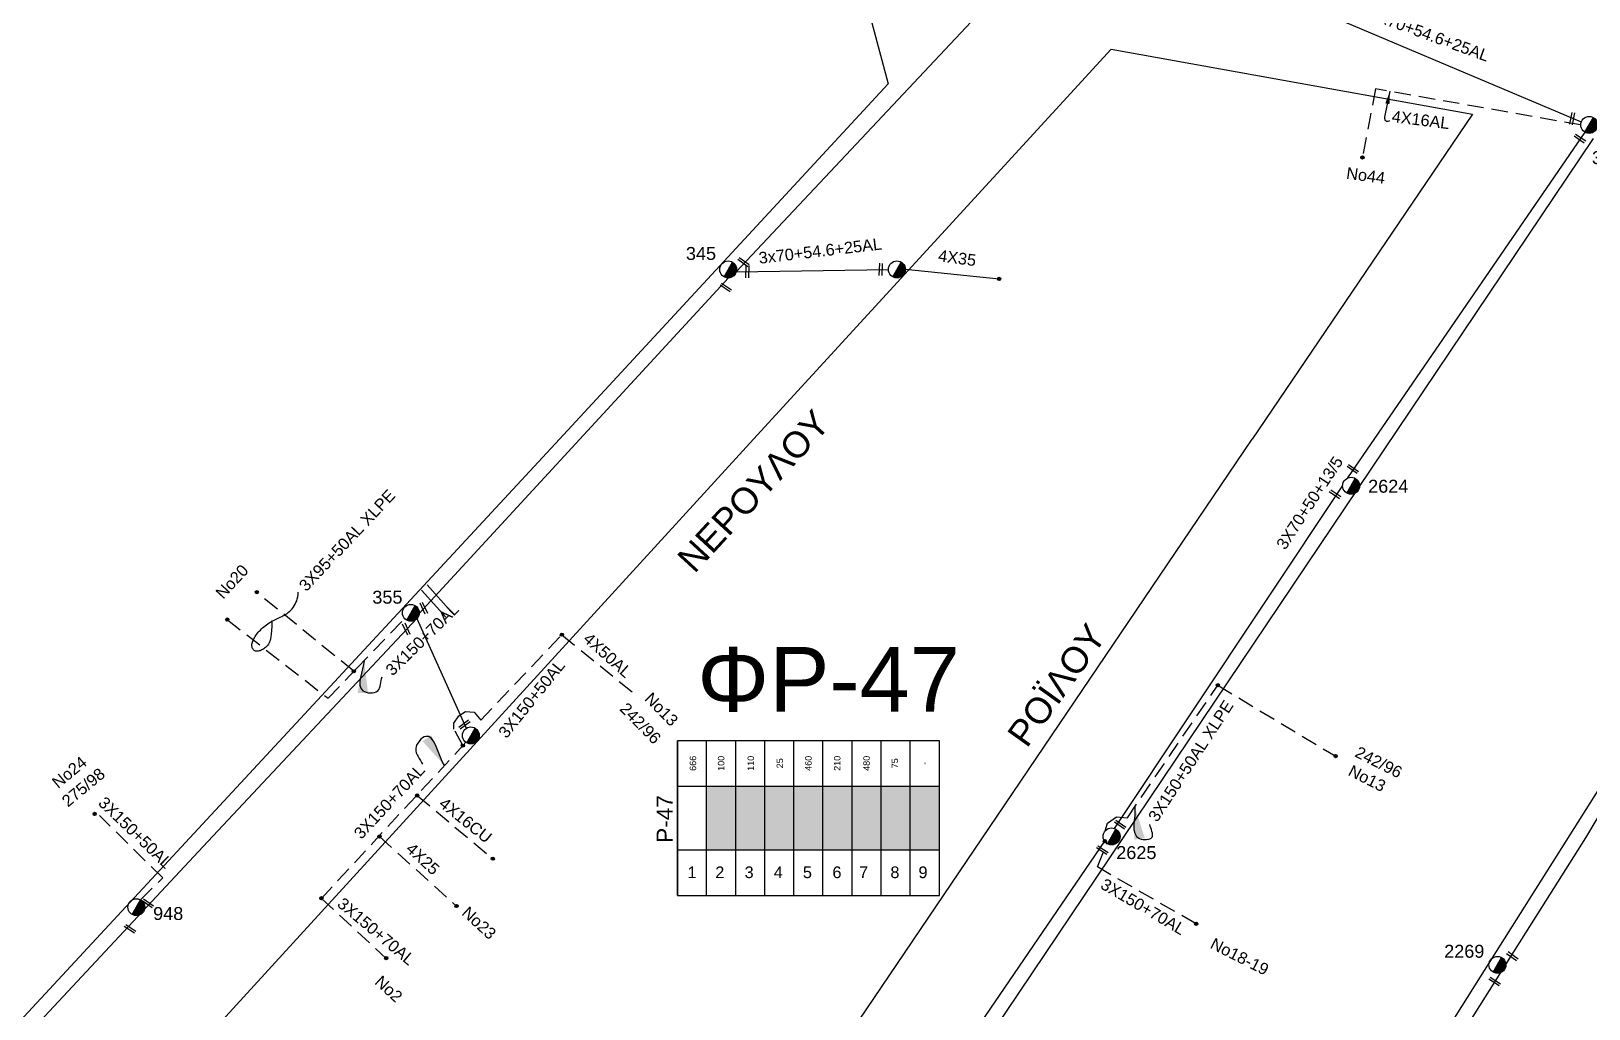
# Model space of a CAD drawing. Header units: millimetres. Extents: x 738 to 2138, y 37 to 533.
# Drawn here: x 1440.7 to 1561.1, y 120.5 to 196.2 of the extents above; entities that cross this region are included whole.
import ezdxf
from ezdxf.enums import TextEntityAlignment as Align

# ---------------------------------------------------------------- set-up
doc = ezdxf.new("R2010")
doc.units = ezdxf.units.MM
doc.linetypes.add('DASHED', pattern=[19.05, 12.7, -6.35])
for name, color, linetype in [('Άγνωστα', 7, 'Continuous'), ('Ασφαλειοκιβώτια Χ.Τ 9 αναχωρήσεων', 7, 'Continuous'), ('Γυμνά εναέρια ΧΤ και ΦΟΠ (3Φ)   4x50+16AL', 7, 'Continuous'), ('Επιγραφές - Σχήματα', 7, 'Continuous'), ('Καλώδια ΧΤ   3x150+50AL', 7, 'DASHED'), ('Καλώδια ΧΤ   3x150+50AL XLPE', 7, 'DASHED'), ('Καλώδια ΧΤ   3x150+70 AL', 7, 'DASHED'), ('Καλώδια ΧΤ   3x95+50 AL XLPE', 7, 'DASHED'), ('Μηχανική τομή', 7, 'Continuous'), ('Στύλος ΦΜ', 7, 'Continuous'), ('Στύλος ΦΜ @ 1', 7, 'Continuous'), ('Συνδέσεις', 7, 'Continuous'), ('Συνεστραμμένα ΧΤ   3x70+54.6+25 AL', 7, 'SYN_LINE'), ('Τομή', 7, 'Continuous'), ('Υπόβαθρο ΔΕΗ', 7, 'Continuous'), ('Υπόγεια καλώδια Παροχών ΧΤ   4x16AL', 7, 'DASHED'), ('Υπόγεια καλώδια Παροχών ΧΤ   4x16CU', 7, 'DASHED'), ('Υπόγεια καλώδια Παροχών ΧΤ   4x25', 7, 'DASHED'), ('Υπόγεια καλώδια Παροχών ΧΤ   4x50AL', 7, 'DASHED')]:
    doc.layers.add(name, color=color, linetype=linetype)
doc.styles.add('arial', font='arial.ttf')
doc.styles.get("Standard").update_dxf_attribs({"font": 'arial.ttf'})
doc.linetypes.add('SYN_LINE', pattern='A,0.5,-0.0001,["/\\/\\/\\/",Standard,S=0.1,R=0,X=0,Y=-0.05],-0.25', length=0.7501)
doc.dimstyles.new('ISO-25', dxfattribs={"dimtxt": 2.5, "dimasz": 2.5, "dimexe": 1.25, "dimexo": 0.625, "dimtad": 1, "dimtxsty": 'Standard', "dimcen": 2.5, "dimadec": 0, "dimazin": 0, "dimtfac": 1, "dimtmove": 0, "dimatfit": 3, "dimfxl": 1, "dimarcsym": 0})

# ---------------------------------------------------------------- blocks, each defined once
blk = doc.blocks.new('ΥΠΑΡΧΩΝ ΤΣΙΜΕΝΤΕΝΙΟΣ ΣΤΥΛΟΣ')
at = {"layer": 'Στύλος ΦΜ'}
blk.add_hatch(color=7, dxfattribs=at).paths.add_polyline_path([(-1.29, -2.28, 0.574793), (2.62, 0, 0.268822), (1.3, 2.27)])
blk.add_line((-1.29, -2.28), (1.3, 2.27), dxfattribs=at)
blk.add_circle((0, 0), 2.62, dxfattribs=at)
at = {"layer": 'Στύλος ΦΜ', "flags": 4}
for tag, p in [('ΑΡΙΘΜΟΣ', (-4.68, 8.05)), ('ΤΥΠΟΣ', (-4.91, 3.03))]:
    blk.add_attdef(tag, p, '', height=4, dxfattribs=at)
blk = doc.blocks.new('ΜΗΧΑΝΙΚΗ ΤΟΜΗ')
at = {"layer": 'Μηχανική τομή', "ltscale": 40}
for p, q in [((-1.89, 0.78), (1.89, 0.78)), ((1.89, 0), (-1.89, 0))]:
    blk.add_line(p, q, dxfattribs=at)
blk = doc.blocks.new('_ΣΥΝΔΕΣΗ')
at = {"layer": 'Συνδέσεις', "linetype": 'SYN_LINE', "ltscale": 40}
blk.add_hatch(color=256, dxfattribs=at).paths.add_polyline_path([(-116.75, 2339.64, 1), (-117.75, 2339.64, 1)])
at = {"layer": 'Συνδέσεις'}
blk.add_circle((-117.25, 2339.64), 0.5, dxfattribs=at)
blk = doc.blocks.new('ΤΟΜΗ')
at = {"layer": 'Τομή', "ltscale": 40}
for p, q in [((-5.68, 0), (5.68, 0)), ((5.68, -2.33), (-5.68, -2.33))]:
    blk.add_line(p, q, dxfattribs=at)
blk = doc.blocks.new('ΑΣΦΑΛΕΙΟΚΙΒΩΤΙΟ ΥΠΟΣΤΑΘΜΟΥ 9 ΑΝΑΧΩΡΗΣΕΩΝ')
at = {"layer": 'Ασφαλειοκιβώτια Χ.Τ 9 αναχωρήσεων', "ltscale": 40}
for p, q in [((-23.8, 40.36), (24.02, 40.36)), ((-9.72, 40.36), (-9.72, -40.64)), ((9.94, 40.36), (9.94, -40.64)), ((-23.8, 31.36), (24.02, 31.36)), ((-23.8, 22.36), (24.02, 22.36)), ((-23.8, 13.36), (24.02, 13.36)), ((-23.8, 4.36), (24.02, 4.36)), ((-23.8, -4.64), (24.02, -4.64)), ((-23.8, -13.64), (24.02, -13.64)), ((-23.8, -22.64), (24.02, -22.64)), ((-23.8, -31.64), (24.02, -31.64))]:
    blk.add_line(p, q, dxfattribs=at)
at = {"layer": 'Ασφαλειοκιβώτια Χ.Τ 9 αναχωρήσεων'}
blk.add_lwpolyline([(-23.8, -40.64), (24.02, -40.64), (24.02, 40.36), (-23.8, 40.36)], close=True, dxfattribs=at)
for s, p in [('1', (-18.45, 37.24)), ('2', (-18.45, 28.67)), ('3', (-18.45, 19.6)), ('4', (-18.45, 10.58)), ('5', (-18.45, 1.57)), ('6', (-18.45, -7.57)), ('7', (-18.45, -15.81)), ('8', (-18.45, -25.5)), ('9', (-18.45, -34.19))]:
    blk.add_text(s, height=3.6, rotation=270, dxfattribs=at).set_placement(p)
at = {"layer": 'Ασφαλειοκιβώτια Χ.Τ 9 αναχωρήσεων', "ltscale": 40}
for tag, height, p in [('ΟΝΟΜΑ', 5, (-0.16, 44.31)), ('ΚΕΙΜΕΝΟ 1', 2, (17.06, 35.59)), ('ΚΕΙΜΕΝΟ 2', 2, (17.06, 26.88)), ('ΚΕΙΜΕΝΟ 3', 2, (17.06, 17.69)), ('ΚΕΙΜΕΝΟ 4', 2, (17.06, 8.71)), ('ΚΕΙΜΕΝΟ 5', 2, (17.06, -0.13)), ('ΚΕΙΜΕΝΟ 6', 2, (17.06, -9.05)), ('ΚΕΙΜΕΝΟ 7', 2, (17.06, -18.13)), ('ΚΕΙΜΕΝΟ 8', 2, (17.06, -26.85)), ('ΚΕΙΜΕΝΟ 9', 2, (17.06, -35.99)), ('ΣΧ', 2, (-0.1, -42.64))]:
    blk.add_attdef(tag, text='', height=height, dxfattribs=at).set_placement(p, align=Align.MIDDLE_CENTER)

msp = doc.modelspace()

# ---------------------------------------------------------------- hatches: boundary and pattern name
at = {"layer": 'Καλώδια ΧΤ   3x150+50AL'}
msp.add_hatch(color=62, dxfattribs=at).paths.add_polyline_path([(1510.9, 137.76), (1508.65, 137.76), (1508.65, 132.85), (1510.9, 132.85)])
at = {"layer": 'Καλώδια ΧΤ   3x150+50AL XLPE'}
msp.add_hatch(color=30, dxfattribs=at).paths.add_polyline_path([(1508.65, 137.76), (1506.4, 137.76), (1506.4, 132.85), (1508.65, 132.85)])
at = {"layer": 'Καλώδια ΧΤ   3x150+70 AL'}
for color, points in [(6, [(1495.15, 137.76), (1492.9, 137.76), (1492.9, 132.85), (1495.15, 132.85)]), (2, [(1497.4, 137.76), (1495.15, 137.76), (1495.15, 132.85), (1497.4, 132.85)]), (173, [(1499.65, 137.76), (1497.4, 137.76), (1497.4, 132.85), (1499.65, 132.85)]), (151, [(1501.9, 137.76), (1499.65, 137.76), (1499.65, 132.85), (1501.9, 132.85)]), (27, [(1504.15, 137.76), (1501.9, 137.76), (1501.9, 132.85), (1504.15, 132.85)]), (1, [(1506.4, 137.76), (1504.15, 137.76), (1504.15, 132.85), (1506.4, 132.85)])]:
    msp.add_hatch(color=color, dxfattribs=at).paths.add_polyline_path(points)

# ---------------------------------------------------------------- linework, layer by layer
at = {"layer": 'Άγνωστα', "color": 27}
msp.add_lwpolyline([(1560.82, 188.33), (1542.47, 161.6)], dxfattribs=at)
at = {"layer": 'Άγνωστα', "color": 62}
msp.add_lwpolyline([(1508.28, 177.75), (1515.52, 176.99)], dxfattribs=at)
at = {"layer": 'Άγνωστα', "color": 27, "ltscale": 0.1}
for points in [[(1542.08, 161.01), (1542.08, 161.01), (1524.43, 134.5), (1524.43, 134.5)], [(1493.6, 89.6), (1510.07, 113.55), (1523.69, 133.51)]]:
    msp.add_lwpolyline(points, dxfattribs=at)
at = {"layer": 'Άγνωστα', "color": 151, "ltscale": 0.1}
msp.add_lwpolyline([(1470.49, 150.73), (1474.32, 142.24)], dxfattribs=at)
at = {"layer": 'Γυμνά εναέρια ΧΤ και ΦΟΠ (3Φ)   4x50+16AL', "color": 62}
msp.add_lwpolyline([(1520.23, 204.2), (1495.19, 177.53), (1495, 177.23), (1494.77, 177.1), (1494.6, 177.07), (1470.68, 151.11)], dxfattribs=at)
at = {"layer": 'Γυμνά εναέρια ΧΤ και ΦΟΠ (3Φ)   4x50+16AL', "color": 151, "ltscale": 0.1}
msp.add_lwpolyline([(1433.53, 111.46), (1441.35, 119.56), (1453.98, 133.1), (1470.49, 150.73)], dxfattribs=at)
at = {"layer": 'Γυμνά εναέρια ΧΤ και ΦΟΠ (3Φ)   4x50+16AL', "color": 1, "ltscale": 0.1}
for points in [[(1554.72, 123.97), (1560.89, 133.76), (1566.08, 142.45)], [(1536.53, 81.11), (1544.75, 108.17), (1554.32, 123.35)]]:
    msp.add_lwpolyline(points, dxfattribs=at)
at = {"layer": 'Επιγραφές - Σχήματα'}
for points in [[(1545.33, 189.49), (1545.33, 189.44), (1545.33, 189.39), (1545.34, 189.35), (1545.35, 189.31), (1545.36, 189.28), (1545.38, 189.26), (1545.39, 189.24), (1545.42, 189.22), (1545.44, 189.21), (1545.46, 189.2), (1545.49, 189.19), (1545.53, 189.19), (1545.57, 189.19), (1545.62, 189.2), (1545.68, 189.21), (1545.75, 189.23)], [(1459.29, 150.58), (1459.27, 150.15), (1459.25, 149.81), (1459.23, 149.53), (1459.2, 149.32), (1459.17, 149.15), (1459.14, 149.03), (1459.1, 148.92), (1459.06, 148.84), (1459.01, 148.76), (1458.96, 148.68), (1458.91, 148.61), (1458.85, 148.55), (1458.79, 148.49), (1458.72, 148.44), (1458.66, 148.39), (1458.59, 148.34), (1458.51, 148.3), (1458.44, 148.27), (1458.37, 148.24), (1458.29, 148.22), (1458.22, 148.2), (1458.15, 148.2), (1458.09, 148.2), (1458.02, 148.21), (1457.97, 148.23), (1457.91, 148.27), (1457.87, 148.31), (1457.83, 148.35), (1457.79, 148.41), (1457.77, 148.47), (1457.75, 148.54), (1457.74, 148.6), (1457.74, 148.68), (1457.74, 148.75), (1457.76, 148.83), (1457.78, 148.91), (1457.81, 148.99), (1457.84, 149.07), (1457.88, 149.16), (1457.93, 149.24), (1457.98, 149.33), (1458.04, 149.41), (1458.1, 149.5), (1458.16, 149.59), (1458.23, 149.67), (1458.31, 149.76), (1458.39, 149.84), (1458.48, 149.93), (1458.57, 150.01), (1458.66, 150.09), (1458.76, 150.17), (1458.86, 150.25), (1458.97, 150.32), (1459.07, 150.39), (1459.18, 150.46), (1459.29, 150.52), (1459.4, 150.58), (1459.5, 150.64), (1459.61, 150.69), (1459.72, 150.74), (1459.82, 150.79), (1459.93, 150.84), (1460.04, 150.89), (1460.14, 150.94), (1460.25, 151), (1460.35, 151.06), (1460.46, 151.13), (1460.56, 151.21), (1460.66, 151.29), (1460.75, 151.38), (1460.84, 151.47), (1460.93, 151.58), (1461.01, 151.7), (1461.08, 151.83), (1461.14, 151.96), (1461.2, 152.11), (1461.24, 152.26), (1461.28, 152.42), (1461.31, 152.59), (1461.32, 152.77)]]:
    msp.add_lwpolyline(points, dxfattribs=at)
at = {"layer": 'Καλώδια ΧΤ   3x150+50AL', "color": 133, "ltscale": 0.1}
msp.add_lwpolyline([(1474.05, 140.9), (1473.36, 142.18), (1473.35, 142.64), (1473.74, 143.2), (1474.25, 143.53), (1474.92, 143.5), (1475.43, 142.86), (1481.71, 149.47)], dxfattribs=at)
at = {"layer": 'Καλώδια ΧΤ   3x150+50AL', "color": 154, "ltscale": 0.1}
msp.add_lwpolyline([(1449.12, 128.98), (1450.85, 130.67), (1445.95, 135.49)], dxfattribs=at)
at = {"layer": 'Καλώδια ΧΤ   3x150+50AL XLPE', "color": 27, "ltscale": 0.1}
msp.add_lwpolyline([(1523.72, 134.31), (1523.9, 134.91), (1524.59, 135.4), (1525.44, 135.33), (1532.43, 145.57), (1541.55, 140.08)], dxfattribs=at)
at = {"layer": 'Καλώδια ΧΤ   3x150+70 AL', "color": 151, "ltscale": 0.1}
msp.add_lwpolyline([(1465.81, 146.85), (1469.54, 150.73)], dxfattribs=at)
at = {"layer": 'Καλώδια ΧΤ   3x150+70 AL', "color": 173, "ltscale": 0.1}
msp.add_lwpolyline([(1474.29, 141.16), (1463.11, 129.09), (1468.13, 124.45)], dxfattribs=at)
at = {"layer": 'Καλώδια ΧΤ   3x150+70 AL', "color": 27, "ltscale": 0.1}
msp.add_lwpolyline([(1530.76, 127.12), (1523.12, 131.52), (1523.86, 133.33)], dxfattribs=at)
at = {"layer": 'Καλώδια ΧΤ   3x95+50 AL XLPE', "color": 151, "ltscale": 0.1}
for points in [[(1465.62, 146.65), (1458.12, 152.75)], [(1455.84, 150.64), (1463.63, 144.56), (1465.81, 146.85)]]:
    msp.add_lwpolyline(points, dxfattribs=at)
at = {"layer": 'Συνεστραμμένα ΧΤ   3x70+54.6+25 AL', "color": 62, "ltscale": 10}
for points in [[(1520.56, 204.58), (1533.25, 200.69), (1560.54, 189.13)], [(1495.19, 177.53), (1506.97, 177.72)]]:
    msp.add_lwpolyline(points, dxfattribs=at)
at = {"layer": 'Υπόβαθρο ΔΕΗ'}
for points in [[(1433.88, 164.59), (1439.4, 208.12), (1476.84, 202.7), (1505.19, 198.64), (1506.93, 192.07), (1481.53, 164.59)], [(1496.52, 164.59), (1524.19, 194.75), (1552.12, 189.74), (1535.09, 164.59)]]:
    msp.add_lwpolyline(points, dxfattribs=at)
at = {"layer": 'Υπόβαθρο ΔΕΗ', "ltscale": 0.1}
for points in [[(1561.47, 187.86), (1515.01, 118.77), (1501.3, 98.27), (1533.34, 92.17), (1552.74, 123.02), (1588.97, 180.38)], [(1384.19, 121.46), (1384.19, 121.46), (1432.86, 112.15), (1481.53, 164.59)], [(1496.52, 164.59), (1446.95, 110.37), (1446.48, 109.11), (1491.55, 100.23), (1535.09, 164.59)]]:
    msp.add_lwpolyline(points, dxfattribs=at)
at = {"layer": 'Υπόγεια καλώδια Παροχών ΧΤ   4x16AL', "color": 62, "ltscale": 0.1}
msp.add_lwpolyline([(1560.49, 188.9), (1544.63, 191.68), (1543.61, 186.39)], dxfattribs=at)
at = {"layer": 'Υπόγεια καλώδια Παροχών ΧΤ   4x16CU', "color": 173, "ltscale": 0.1}
msp.add_lwpolyline([(1470.52, 137.05), (1476.36, 132.16)], dxfattribs=at)
at = {"layer": 'Υπόγεια καλώδια Παροχών ΧΤ   4x25', "color": 173, "ltscale": 0.1}
msp.add_lwpolyline([(1467.6, 133.87), (1473.56, 128.5)], dxfattribs=at)
at = {"layer": 'Υπόγεια καλώδια Παροχών ΧΤ   4x50AL', "color": 133, "ltscale": 0.1}
msp.add_lwpolyline([(1481.71, 149.47), (1487.27, 144.96)], dxfattribs=at)

# ---------------------------------------------------------------- block references
at = {"layer": 'Ασφαλειοκιβώτια Χ.Τ 9 αναχωρήσεων', "xscale": 0.25, "yscale": 0.25, "zscale": 0.25, "rotation": 90}
msp.add_blockref('ΑΣΦΑΛΕΙΟΚΙΒΩΤΙΟ ΥΠΟΣΤΑΘΜΟΥ 9 ΑΝΑΧΩΡΗΣΕΩΝ', (1500.74, 135.27), dxfattribs=at).add_auto_attribs({'ΟΝΟΜΑ': 'P-47', 'ΚΕΙΜΕΝΟ 2': '100', 'ΚΕΙΜΕΝΟ 1': '666', 'ΚΕΙΜΕΝΟ 3': '110', 'ΚΕΙΜΕΝΟ 4': '25', 'ΚΕΙΜΕΝΟ 5': '460', 'ΚΕΙΜΕΝΟ 6': '210', 'ΚΕΙΜΕΝΟ 7': '480', 'ΚΕΙΜΕΝΟ 8': '75', 'ΚΕΙΜΕΝΟ 9': '-'})
at = {"layer": 'Μηχανική τομή'}
for p, xscale, yscale, zscale, rotation in [((1559.93, 189.37), 0.2499999999999437, 0.2499999999999437, 0.2499999999999437, 78.49688248518387), ((1560.49, 187.92), 0.2500000000000401, 0.2500000000000401, 0.2500000000000401, 146.5016469820033), ((1495.81, 178.37), 0.250000000000056, 0.250000000000056, 0.250000000000056, 144.7916289152004), ((1495.95, 177.55), 0.249999999999986, 0.249999999999986, 0.249999999999986, 268.7979168134478), ((1506.47, 177.72), 0.2500000000000238, 0.2500000000000238, 0.2500000000000238, 87.56123623252711), ((1494.44, 176.41), 0.2500000000000401, 0.2500000000000401, 0.2500000000000401, 146.5016469820033), ((1542.93, 162.38), 0.250000000000056, 0.250000000000056, 0.250000000000056, 144.7916289152004), ((1541.56, 160.42), 0.2500000000000401, 0.2500000000000401, 0.2500000000000401, 146.5016469820033), ((1471.12, 151.58), 0.2499999999999015, 0.2499999999999015, 0.2499999999999015, 115.4106812000083), ((1469.76, 149.96), 0.2499999999999015, 0.2499999999999015, 0.2499999999999015, 115.4106812000083), ((1474.23, 142.46), 0.2499999999999324, 0.2499999999999324, 0.2499999999999324, 36.35760914251296), ((1524.94, 134.87), 0.250000000000056, 0.250000000000056, 0.250000000000056, 144.7916289152004), ((1523.56, 132.9), 0.2500000000000401, 0.2500000000000401, 0.2500000000000401, 146.5016469820033), ((1449.75, 128.78), 0.250000000000056, 0.250000000000056, 0.250000000000056, 144.7916289152004), ((1448.37, 126.82), 0.2500000000000401, 0.2500000000000401, 0.2500000000000401, 146.5016469820033), ((1555.27, 124.7), 0.250000000000056, 0.250000000000056, 0.250000000000056, 144.7916289152004), ((1553.9, 122.74), 0.2500000000000401, 0.2500000000000401, 0.2500000000000401, 146.5016469820033)]:
    msp.add_blockref('ΜΗΧΑΝΙΚΗ ΤΟΜΗ', p, dxfattribs=dict(at, xscale=xscale, yscale=yscale, zscale=zscale, rotation=rotation))
at = {"layer": 'Στύλος ΦΜ @ 1', "ltscale": 40}
ref = msp.add_blockref('ΥΠΑΡΧΩΝ ΤΣΙΜΕΝΤΕΝΙΟΣ ΣΤΥΛΟΣ', (1561.15, 188.9), dxfattribs=dict(at, xscale=0.25, yscale=0.25, zscale=0.25))
ref.add_attrib('ΤΥΠΟΣ', '387', (1561.37, 185.87), dxfattribs={"layer": 'Στύλος ΦΜ', "height": 1, "flags": 4})
ref = msp.add_blockref('ΥΠΑΡΧΩΝ ΤΣΙΜΕΝΤΕΝΙΟΣ ΣΤΥΛΟΣ', (1494.57, 177.73), dxfattribs=dict(at, xscale=0.25, yscale=0.25, zscale=0.25))
ref.add_attrib('ΤΥΠΟΣ', '345', (1491.3, 178.46), dxfattribs={"layer": 'Στύλος ΦΜ', "height": 1, "flags": 4})
at = {"layer": 'Στύλος ΦΜ @ 1', "ltscale": 40, "xscale": 0.25, "yscale": 0.25, "zscale": 0.25}
for p in [(1507.62, 177.73), (1474.67, 141.69)]:
    msp.add_blockref('ΥΠΑΡΧΩΝ ΤΣΙΜΕΝΤΕΝΙΟΣ ΣΤΥΛΟΣ', p, dxfattribs=at)
at = {"layer": 'Στύλος ΦΜ @ 1', "ltscale": 40}
ref = msp.add_blockref('ΥΠΑΡΧΩΝ ΤΣΙΜΕΝΤΕΝΙΟΣ ΣΤΥΛΟΣ', (1542.74, 161), dxfattribs=dict(at, xscale=0.25, yscale=0.25, zscale=0.25))
ref.add_attrib('ΤΥΠΟΣ', '2624', (1544.06, 160.46), dxfattribs={"layer": 'Στύλος ΦΜ', "height": 1, "flags": 4})
ref = msp.add_blockref('ΥΠΑΡΧΩΝ ΤΣΙΜΕΝΤΕΝΙΟΣ ΣΤΥΛΟΣ', (1470.03, 151.17), dxfattribs=dict(at, xscale=0.25, yscale=0.25, zscale=0.25))
ref.add_attrib('ΤΥΠΟΣ', '355', (1467.05, 151.88), dxfattribs={"layer": 'Στύλος ΦΜ', "height": 1, "flags": 4})
ref = msp.add_blockref('ΥΠΑΡΧΩΝ ΤΣΙΜΕΝΤΕΝΙΟΣ ΣΤΥΛΟΣ', (1524.22, 133.88), dxfattribs=dict(at, xscale=0.25, yscale=0.25, zscale=0.25))
ref.add_attrib('ΤΥΠΟΣ', '2625', (1524.58, 132.13), dxfattribs={"layer": 'Στύλος ΦΜ', "height": 1, "flags": 4})
ref = msp.add_blockref('ΥΠΑΡΧΩΝ ΤΣΙΜΕΝΤΕΝΙΟΣ ΣΤΥΛΟΣ', (1448.8, 128.41), dxfattribs=dict(at, xscale=0.25, yscale=0.25, zscale=0.25))
ref.add_attrib('ΤΥΠΟΣ', '948', (1450.1, 127.42), dxfattribs={"layer": 'Στύλος ΦΜ', "height": 1, "flags": 4})
ref = msp.add_blockref('ΥΠΑΡΧΩΝ ΤΣΙΜΕΝΤΕΝΙΟΣ ΣΤΥΛΟΣ', (1554.06, 123.95), dxfattribs=dict(at, xscale=0.25, yscale=0.25, zscale=0.25))
ref.add_attrib('ΤΥΠΟΣ', '2269', (1549.94, 124.5), dxfattribs={"layer": 'Στύλος ΦΜ', "height": 1, "flags": 4})
at = {"layer": 'Συνδέσεις', "xscale": 0.25, "yscale": 0.25, "zscale": 0.25}
for p in [(1572.93, -398.52), (1544.83, -407.92), (1487.43, -432.14), (1485.15, -434.26), (1511.02, -435.43), (1494.93, -438.26), (1561.75, -439.34), (1503.37, -444.01), (1570.86, -444.82), (1499.83, -447.86), (1474.89, -449.29), (1496.91, -451.04), (1553.01, -451.39), (1505.68, -452.75), (1492.43, -455.81), (1502.88, -456.41), (1560.07, -457.78), (1497.44, -460.44)]:
    msp.add_blockref('_ΣΥΝΔΕΣΗ', p, dxfattribs=at)
at = {"layer": 'Τομή', "xscale": 0.2500000000000536, "yscale": 0.2500000000000536, "zscale": 0.2500000000000536, "rotation": 312.0038024398515}
msp.add_blockref('ΤΟΜΗ', (1472.23, 152.27), dxfattribs=at)

# ---------------------------------------------------------------- texts
at = {"layer": 'Άγνωστα'}
msp.add_text('3X70+50+13/5', height=0.9, rotation=56.7729, dxfattribs=at).set_placement((1537.65, 155.98))
at = {"layer": 'Άγνωστα', "insert": (1510.89, 179.26), "char_height": 0.9, "width": 84.1859, "attachment_point": 1, "rotation": 352.2413, "style": 'arial'}
msp.add_mtext('4X35', dxfattribs=at)
at = {"layer": 'Επιγραφές - Σχήματα'}
for s, rotation, p in [('No20', 47.2875, (1455.51, 152.18)), ('No13', 314.4575, (1488.04, 144.47)), ('242/96', 314.4575, (1486.12, 143.69)), ('No24', 39.6127, (1442.75, 137.54)), ('242/96', 333.1714, (1542.96, 140.09)), ('275/98', 39.6127, (1443.51, 136.11)), ('No13', 333.1714, (1542.44, 138.65)), ('No23', 317.2875, (1473.9, 127.88)), ('No18-19', 333.1714, (1531.77, 125.28)), ('No2', 317.2875, (1467.17, 122.54))]:
    msp.add_text(s, height=0.9, rotation=rotation, dxfattribs=at).set_placement(p)
at = {"layer": 'Επιγραφές - Σχήματα', "attachment_point": 1, "style": 'arial'}
for s, insert, char_height, width, rotation in [('No44', (1542.45, 185.64), 0.9, 84.1859, 352.2413), ('ΝΕΡΟΥΛΟΥ', (1490.48, 155.5), 2, 15.7343, 47.3787)]:
    msp.add_mtext(s, dxfattribs=dict(at, insert=insert, char_height=char_height, width=width, rotation=rotation))
at = {"layer": 'Επιγραφές - Σχήματα', "insert": (1516.04, 141.81), "char_height": 2, "attachment_point": 1, "rotation": 54.3808, "style": 'arial'}
msp.add_mtext('ΡΟΪΛΟΥ', dxfattribs=at)
at = {"layer": 'Επιγραφές - Σχήματα', "linetype": 'Continuous', "insert": (1492.17, 148.53), "char_height": 5, "width": 7.2966, "attachment_point": 1}
msp.add_mtext('ΦP-47', dxfattribs=at)
at = {"layer": 'Καλώδια ΧΤ   3x150+50AL', "char_height": 0.9, "width": 84.1859, "attachment_point": 1, "style": 'arial'}
for insert, rotation in [((1476.72, 141.97), 51.0257), ((1446.41, 137.04), 316.0534)]:
    msp.add_mtext('3X150+50AL', dxfattribs=dict(at, insert=insert, rotation=rotation))
at = {"layer": 'Καλώδια ΧΤ   3x150+50AL XLPE', "insert": (1526.99, 135.42), "char_height": 0.9, "width": 84.1859, "attachment_point": 1, "rotation": 56.7891, "style": 'arial'}
msp.add_mtext('3X150+50AL XLPE', dxfattribs=at)
at = {"layer": 'Καλώδια ΧΤ   3x150+70 AL', "char_height": 0.9, "width": 84.1859, "attachment_point": 1, "style": 'arial'}
for insert, rotation in [((1467.98, 146.88), 44.5169), ((1465.54, 134.22), 46.9638), ((1523.74, 130.69), 329.5891), ((1464.84, 129.23), 320.0446)]:
    msp.add_mtext('3X150+70AL', dxfattribs=dict(at, insert=insert, rotation=rotation))
at = {"layer": 'Καλώδια ΧΤ   3x95+50 AL XLPE', "insert": (1461.29, 153.38), "char_height": 0.9, "width": 84.1859, "attachment_point": 1, "rotation": 46.8398, "style": 'arial'}
msp.add_mtext('3X95+50AL XLPE', dxfattribs=at)
at = {"layer": 'Συνεστραμμένα ΧΤ   3x70+54.6+25 AL', "char_height": 0.9, "width": 84.1859, "attachment_point": 1, "style": 'arial'}
for insert, rotation in [((1544.53, 197.91), 339.9249), ((1496.88, 179.05), 6.6946)]:
    msp.add_mtext('3x70+54.6+25AL', dxfattribs=dict(at, insert=insert, rotation=rotation))
at = {"layer": 'Υπόγεια καλώδια Παροχών ΧΤ   4x16AL', "insert": (1545.96, 190.02), "char_height": 0.9, "width": 84.1859, "attachment_point": 1, "rotation": 352.8809, "style": 'arial'}
msp.add_mtext('4X16AL', dxfattribs=at)
at = {"layer": 'Υπόγεια καλώδια Παροχών ΧΤ   4x16CU', "insert": (1472.69, 136.97), "char_height": 0.9, "width": 84.1859, "attachment_point": 1, "rotation": 321.301, "style": 'arial'}
msp.add_mtext('4X16CU', dxfattribs=at)
at = {"layer": 'Υπόγεια καλώδια Παροχών ΧΤ   4x25', "insert": (1470.19, 133.48), "char_height": 0.9, "width": 84.1859, "attachment_point": 1, "rotation": 317.1531, "style": 'arial'}
msp.add_mtext('4X25', dxfattribs=at)
at = {"layer": 'Υπόγεια καλώδια Παροχών ΧΤ   4x50AL', "insert": (1483.88, 149.72), "char_height": 0.9, "width": 84.1859, "attachment_point": 1, "rotation": 318.2474, "style": 'arial'}
msp.add_mtext('4X50AL', dxfattribs=at)

# ---------------------------------------------------------------- leaders
at = {"layer": 'Επιγραφές - Σχήματα'}
msp.add_leader([(1545.75, 191.52), (1545.33, 189.49)], dimstyle='ISO-25', override={"dimasz": 1, "dimgap": 0.625, "dimtad": 0}, dxfattribs=at)
at = {"layer": 'Επιγραφές - Σχήματα', "path_type": 1}
for points in [[(1466.41, 147.47), (1466.32, 145.15), (1467.47, 145.14), (1467.8, 146.22)], [(1472.63, 139.36), (1471.18, 141.62), (1470.41, 140.67), (1470.94, 139.46)], [(1526.01, 136.16), (1526.38, 133.72), (1527.35, 133.82), (1527.18, 134.8)]]:
    msp.add_leader(points, dimstyle='ISO-25', override={"dimgap": 0.625, "dimtad": 0}, dxfattribs=at)

doc.saveas('drawing.dxf')
